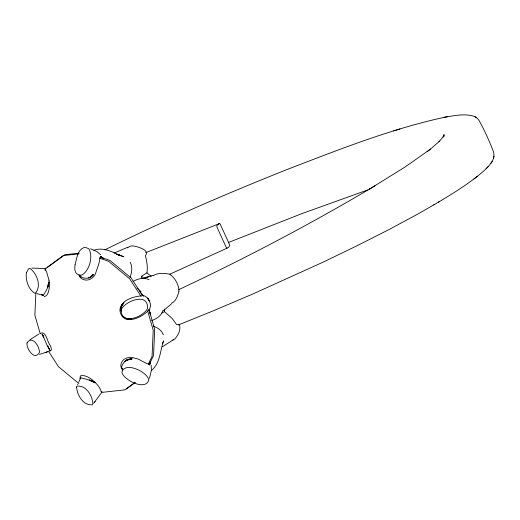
<?xml version="1.0" encoding="UTF-8"?>
<svg xmlns="http://www.w3.org/2000/svg" width="520" height="520" viewBox="0 0 520 520"><rect width="100%" height="100%" fill="white"/><g stroke="black" fill="none" stroke-linecap="round" stroke-linejoin="round"><path stroke-width="0.78" d="M444.054 135.343L444.067 134.485L443.092 137.033L443.534 136.37L439.004 141.765L439.615 141.141L429.637 149.767M438.542 202.124C454.389 192.536 470.36 182.826 484.257 170.489C489.197 165.75 495.84 159.504 493.519 151.924C489.476 141.226 484.673 130.683 479.187 120.647C477.854 118.534 475.807 116.877 473.434 116.084C464.12 113.477 454.253 115.7 444.932 117.182C390.488 128.999 338.494 149.767 286.624 169.683C225.108 194.22 164.242 220.513 104.852 249.86M121.056 310.226L121.16 307.625L122.064 305.11L123.753 302.679C121.478 304.954 119.997 308.49 121.342 311.617M35.854 293.092L34.879 315.198L40.268 333.847M149.916 362.453L149.682 364.969M127.686 247.897A11.603 8.704 63 0 1 132.847 245.895C136.597 246.337 150.625 250.036 145.418 255.567C146.673 261.183 147.986 266.994 146.919 272.851L141.583 276.231L141.427 278.447M48.347 284.784L48.523 282.016L47.886 287.365M439.524 201.546L418.223 213.831L389.097 229.508L356.811 245.875L322.55 262.405L252.642 294.086L212.537 311.129L178.653 324.818L176.534 324.526L172.347 318.591L164.457 311.642L164.658 309.043M150.371 361.562L149.819 364.8M493.603 158.151L493.974 156.24M80.126 377.117L80.398 375.888C84.962 374.426 90.844 378.281 94.218 381.576C97.461 384.514 100.601 388.303 101.445 392.632L101.985 392.093L93.724 403.188M47.658 287.281L48.867 282.016C48.36 286.962 46.079 291.792 42.9 295.568L42.309 295.562L41.964 294.71L42.322 295.386L43.095 295.464L42.309 295.562M121.901 305.032L121.056 307.58L122.064 305.11L123.955 302.776L122.181 305.195L121.16 307.625M149.428 378.365L151.352 370.454L151.197 365.293M130.072 277.472C131.8 272.617 132.788 266.981 130.156 262.249M79.84 379.587L78.728 382.252M77.662 384.8L77.838 384.345M142.402 295.197L143.383 295.627C134.641 296.218 120.484 299.669 119.886 310.317C122.486 327.516 143.572 317.05 149.481 309.212M149.409 309.511C152.295 304.44 148.779 296.738 143.143 295.451M163.02 310.161C161.662 315.543 156.748 318.864 151.743 320.522M178.919 291.603C177.528 296.023 176.222 301.041 171.619 303.219M162.376 343.538L163.644 340.866C159.978 350.812 160.381 362.843 151.671 370.344M44.98 270.374L46.007 268.203L63.303 255.561L79.001 253.838M148.291 364.228L152.074 356.285L153.225 330.233L147.609 310.811M149.084 364.851L153.556 355.466L154.707 329.413L148.87 309.212M40.099 333.509C46.209 329.894 47.379 342.726 50.07 345.176C51.077 346.821 52.773 351.669 49.173 351.065M490.802 163.423L491.296 162.682M491.693 162.084L492.187 161.337M178.958 291.551C179.16 285.207 175.045 277.706 169.572 274.105C164.197 273.312 158.594 272.526 153.543 275.425M150.046 314.223L150.573 312.436L149.74 313.17L149.435 309.329M95.069 401.603L94.439 402.344M486.07 168.76L488.325 166.413M88.894 277.927L91.312 276.77L93.47 274.606L91.241 276.627L88.927 277.888L91.156 276.523L93.242 274.397C90.331 279.351 82.596 279.481 79.105 275.223M163.69 310.538L171.457 303.817M473.831 179.03L477.438 176.254M427.089 151.736L430.43 149.162L404.996 167.056L369.408 189.144L375.018 185.783M47.495 267.384L64.792 254.742L78.916 253.188M135.044 382.375L124.794 389.87L102.817 392.288L101.316 391.762M126.282 389.044L135.245 382.493M173.284 339.8L162.195 346.879M30.023 339.644L38.805 334.106M124.631 361.419L126.627 360.132L131.989 358.56C127.244 358.878 122.948 362.037 121.687 366.697L121.803 368.485L122.486 369.479M88.959 277.869L91.156 276.523M433.738 204.964L434.681 204.406M370.051 188.754C307.983 225.427 244.075 258.973 178.834 289.627M133.003 281.495C137.794 278.668 143.891 277.062 149.097 279.753M219.225 223.386L216.899 225.537L216.905 226.935L226.122 247.195A2.535 0.533 66.3 0 0 226.701 247.949C227.89 248.339 229.547 246.513 229.678 245.317A2.204 0.468 66.3 0 0 229.463 244.374L220.214 224.178A2.204 0.468 66.3 0 0 219.7 223.516L145.665 252.675M80.568 377.839L80.171 378.053L80.34 379.08L80.294 378.137L80.769 377.748L80.171 378.053L80.327 378.755L80.028 377.956L81.933 378.053L87.828 379.685L95.212 382.525L90.389 380.406L92.807 381.485M161.759 313.092L164.457 311.642M178.653 324.818L179.406 324.474C181.019 329.55 178.464 334.666 175.247 338.507A11.603 8.665 58.7 0 1 172.828 340.074M127.68 247.273L114.003 253.162M227.227 248.099L169.858 274.183M129.038 359.164L126.562 360.197L132.073 358.911L126.627 360.132M228.3 242.554L301.964 213.583L367.861 189.904M39.462 354.425L47.405 351.812M45.325 352.501L47.716 351.702M143.475 278.298L153.27 275.256M400.004 128.934L393.705 130.904M45.455 268.651L44.779 268.86L46.495 271.525L48.997 280.189M142.844 278.525L148.298 276.933L145.542 277.732M93.86 250.244C103.142 246.799 112.32 252.025 120.647 255.703L116.506 254.156L123.87 256.776L117.787 254.625M443.904 117.37L447.259 116.753M31.87 268.086L44.538 268.522M125.963 318.533L128.472 319.384L131.508 319.267L128.518 319.215L126.009 318.383L128.531 319.072L131.515 319.124L128.518 319.215L125.963 318.533L123.909 316.849M116.942 254.442L119.327 254.93M45.474 268.658L45.936 268.756M44.096 296.601C49.173 296.179 49.751 286.267 49.316 282.1A37.388 20.215 -71.8 0 0 48.984 280.202M36.719 293.572L40.983 294.717M126.028 318.253L128.531 319.072M90.493 248.794L96.909 251.544L100.607 254.787M100.302 257.069L110.078 260.494L131.177 278.018L142.493 295.497M99.573 258.154L108.596 261.32L129.695 278.837L141.011 296.315M89.239 379.737L95.017 382.811L90.422 380.269M153.355 325.897L158.678 328.783L161.668 331.597L163.371 334.796M476.229 117.481L474.559 116.513M100.575 256.542L103.591 258.408M100.562 256.646L102.505 258.115M146.919 272.851L151.222 276.503M141.583 276.231L144.144 278.596M137.046 288.093L141.063 291.668L139.912 291.707L142.734 294.957M78.884 383.598L58.409 366.594L48.399 351.13M142.961 295.458L142.259 294.964M102.226 257.946C101.504 255.613 99.509 256.704 99.938 258.525C99.372 263.308 97.435 267.774 95.921 272.311C94.159 278.844 86.853 282.51 81.088 278.298L79.514 276.478L79.131 275.288M79.489 275.249L80.918 276.822M49.439 349.687L50.2 350.597L47.437 346.177L42.295 334.094L43.492 337.233M121.803 368.485L122.59 369.447M143.423 295.874L143.715 296.296M42.919 335.589L42.075 334.353L43.882 337.259M121.927 368.316L122.629 369.395M122.395 369.33L121.043 367.178L120.783 365.034C121.856 357.949 129.61 355.907 135.48 358.456C138.222 357.74 151.859 368.245 149.948 362.499M149.318 300.937L147.595 298.07L149.422 301.113M47.918 345.807L49.842 350.584L48.75 347.893M444.054 135.544L444.184 136.331M26.995 343.025C26.429 348.647 34.268 361.088 39.384 352.593C39.949 346.97 32.11 334.529 26.995 343.025M76.596 386.99C77.038 394.947 83.077 405.685 92.242 404.794L92.898 403.929C92.456 395.967 86.417 385.229 77.246 386.12L76.596 386.99M121.212 309.556C120.374 326.053 143.41 317.077 147.57 308.445C148.415 291.947 125.372 300.924 121.212 309.556M75.108 264.375C74.666 267.572 74.236 271.499 76.869 273.91L79.099 274.911L81.523 275.197C89.375 271.245 93.509 256.211 88.797 248.787L86.573 247.786L84.149 247.5C77.415 249.815 76.882 258.538 75.108 264.375M26.364 272.733C25.402 279.949 28.438 289.413 34.71 293.209L35.841 292.714C41.626 285.363 36.562 272.903 29.751 268.3L28.626 268.794L26.364 272.733M122.681 370.11L121.888 372.236C123.162 379.743 145.828 391.45 148.811 379.866C147.245 372.404 128.258 362.681 122.681 370.11M43.284 295.38L42.322 295.386L41.73 294.45L42.341 295.243L43.284 295.38"/></g></svg>
